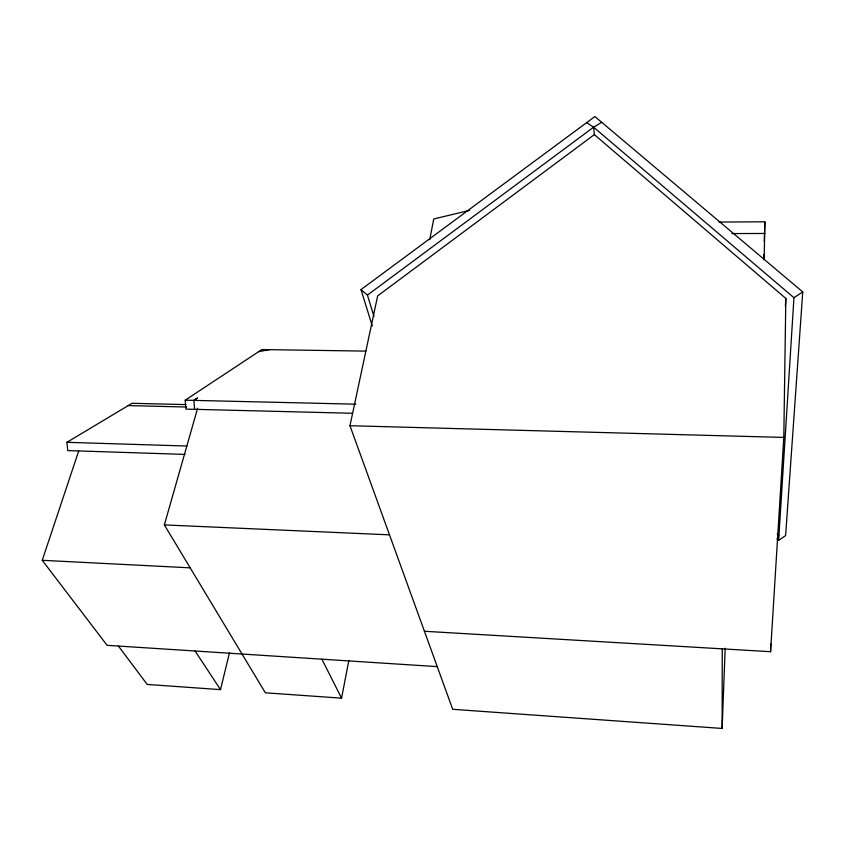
<?xml version="1.0" encoding="UTF-8"?>
<svg xmlns="http://www.w3.org/2000/svg" width="845" height="845" viewBox="0 0 845 845"><rect width="100%" height="100%" fill="white"/><g stroke="black" fill="none" stroke-linecap="round" stroke-linejoin="round"><path stroke-width="1.27" d="M586.662 122.62L593.612 127.204L594.331 134.619L377.641 295.898L349.967 425.722L452.698 709.304L722.137 728.453L722.243 648.854M764.165 259.478L764.873 221.812L719.021 222.055M424.422 631.257L770.566 651.706L783.801 437.425L785.829 298.433L594.331 134.619M770.566 651.706L770.714 643.837M763.743 259.806L763.901 254.567M764.292 241.469L764.873 221.812M722.137 728.453L725.168 648.242M785.396 306.323L785.829 298.433M802.75 291.937L785.607 535.561L778.636 540.409L793.951 297.715L802.75 291.937L594.869 116.547L360.995 289.613L372.286 325.99M429.725 239.705L433.728 218.992L469.64 210.352M197.603 408.283L164.352 524.914L265.351 692.794L341.56 698.171L348.795 660.663M118.427 646.055L147.199 684.45L220.513 689.626L229.534 652.488M437.235 666.631L107.093 645.327L42.25 560.298L78.701 450.976M373.965 316.4L367.448 295.095L593.612 127.204L601.693 122.303M194.593 409.329L193.885 400.382L197.35 398.058M193.885 400.382L197.265 398.111M352.323 413.268L185.932 409.107L185.213 400.181L261.897 349.555L365.843 351.119M185.023 454.399L67.79 450.596L66.935 442.315L132.063 403.297L185.742 404.597M258.76 351.626L269.513 349.672M731.854 233.579L764.831 233.463M185.213 400.181L355.829 404.185M128.239 405.589L186.618 407.026M349.967 425.722L783.801 437.425M66.935 442.315L186.977 446.033M164.352 524.914L389.492 534.843M42.25 560.298L190.178 567.84M593.612 127.204L793.951 297.715M360.995 289.613L367.448 295.095M777.189 534.103L778.932 535.825M776.914 538.698L778.636 540.409M195.089 651.009L220.513 689.626M321.892 659.184L341.56 698.171"/></g></svg>
